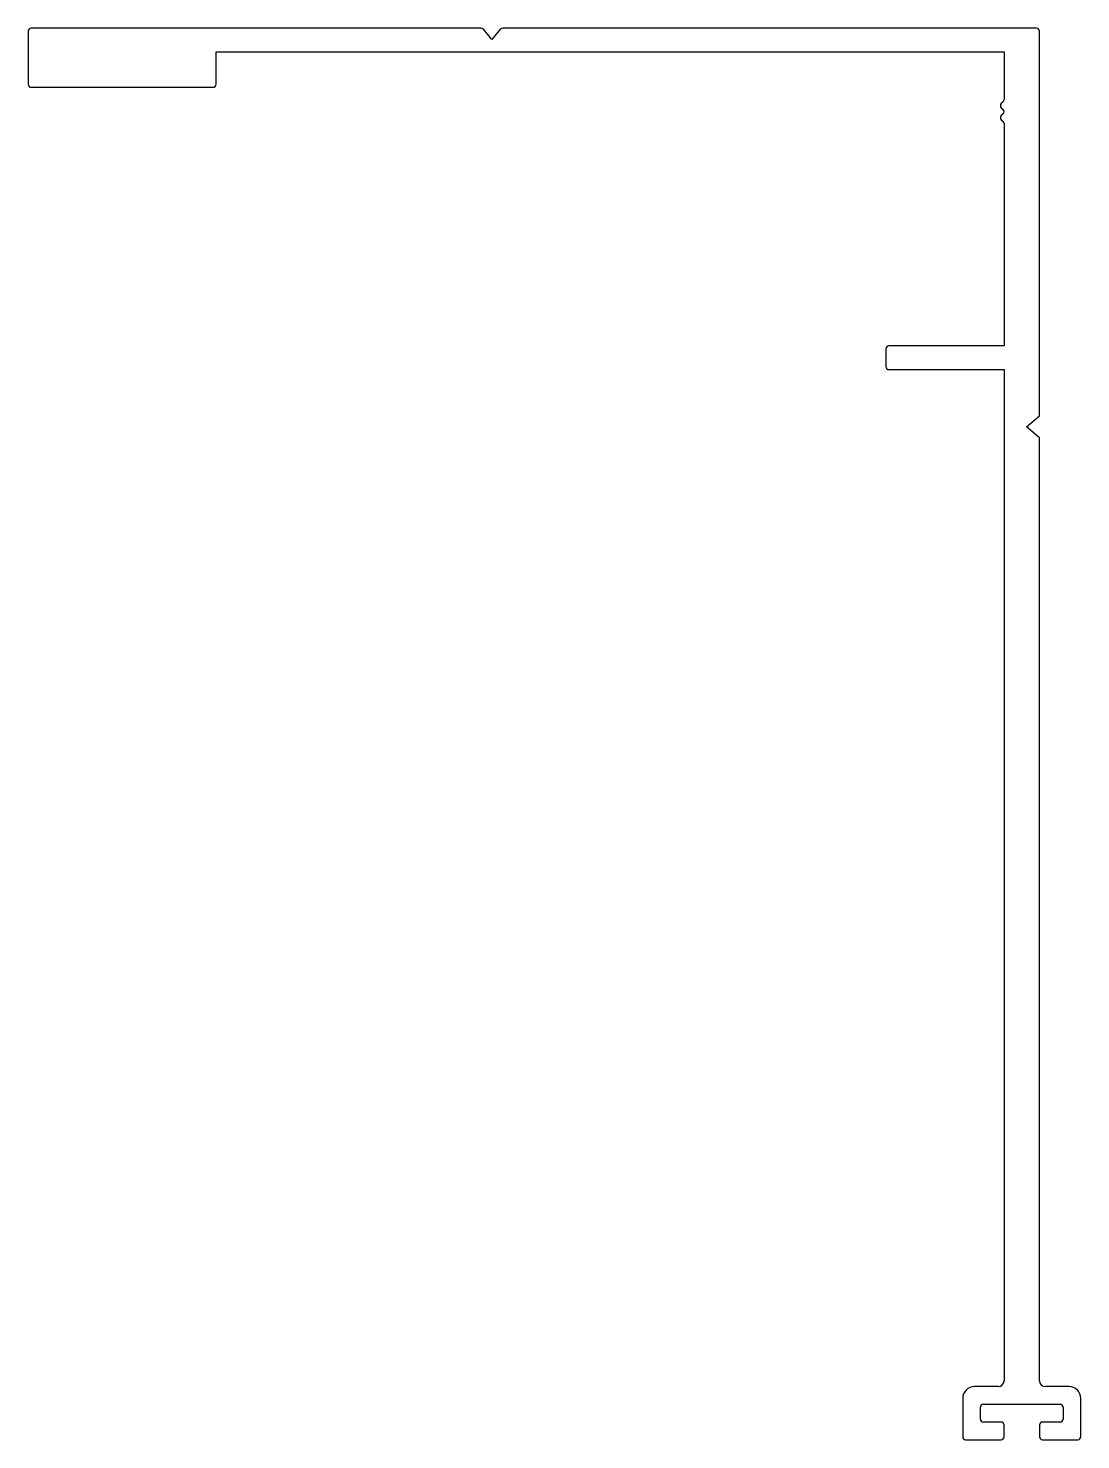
# Model space of a CAD drawing. Extents: x 3 to 92, y 2 to 121.
import ezdxf

# ---------------------------------------------------------------- set-up
doc = ezdxf.new("R2010")
doc.units = 0
doc.layers.get('0').update_dxf_attribs({"linetype": 'CONTINUOUS'})

msp = doc.modelspace()

# ---------------------------------------------------------------- linework, layer by layer
for p, q in [((2.68, 121.21), (2.68, 116.71)), ((41.01, 121.46), (2.93, 121.46)), ((41.93, 120.51), (41.21, 121.37)), ((42.64, 121.37), (41.93, 120.51)), ((88.03, 121.46), (42.84, 121.46)), ((88.28, 88.64), (88.28, 121.21)), ((18.58, 116.71), (18.58, 119.46)), ((18.58, 119.46), (85.28, 119.46)), ((85.28, 119.46), (85.28, 115.42)), ((2.93, 116.46), (18.33, 116.46)), ((85.2, 115.24), (85.05, 115.08)), ((85.05, 114.73), (85.2, 114.57)), ((85.2, 114.22), (85.05, 114.06)), ((85.05, 113.71), (85.2, 113.56)), ((85.28, 113.38), (85.28, 94.56)), ((85.28, 94.56), (75.53, 94.56)), ((75.28, 94.31), (75.28, 92.81)), ((75.53, 92.56), (85.28, 92.56)), ((85.28, 92.56), (85.28, 6.96)), ((87.17, 87.71), (88.28, 88.64)), ((88.28, 86.78), (87.17, 87.71)), ((88.28, 6.96), (88.28, 86.78)), ((84.78, 6.46), (82.78, 6.46)), ((90.78, 6.46), (88.78, 6.46)), ((81.78, 5.46), (81.78, 2.21)), ((83.53, 4.96), (90.03, 4.96)), ((91.78, 2.21), (91.78, 5.46)), ((83.28, 3.71), (83.28, 4.71)), ((90.28, 4.71), (90.28, 3.71)), ((85.03, 3.46), (83.53, 3.46)), ((85.28, 2.21), (85.28, 3.21)), ((88.28, 3.21), (88.28, 2.21)), ((90.03, 3.46), (88.53, 3.46)), ((82.03, 1.96), (85.03, 1.96)), ((88.53, 1.96), (91.53, 1.96))]:
    msp.add_line(p, q)
for centre, radius, start, end in [((2.93, 121.21), 0.25, 90, 180), ((41.01, 121.21), 0.25, 40, 90), ((42.84, 121.21), 0.25, 90, 140), ((88.03, 121.21), 0.25, 0, 90), ((2.93, 116.71), 0.25, 180, 270), ((18.33, 116.71), 0.25, 270, 0), ((85.22, 114.91), 0.25, 135, 225), ((85.03, 115.42), 0.25, 315, 0), ((85.22, 113.89), 0.25, 135, 225), ((85.03, 114.4), 0.25, 315, 45), ((85.03, 113.38), 0.25, 360, 45), ((75.53, 94.31), 0.25, 90, 180), ((75.53, 92.81), 0.25, 180, 270), ((82.78, 5.46), 1, 90, 180), ((84.78, 6.96), 0.5, 270, 0), ((88.78, 6.96), 0.5, 180, 270), ((90.78, 5.46), 1, 0, 90), ((83.53, 4.71), 0.25, 90, 180), ((90.03, 4.71), 0.25, 360, 90), ((83.53, 3.71), 0.25, 180, 270), ((90.03, 3.71), 0.25, 270, 0), ((85.03, 3.21), 0.25, 0, 90), ((88.53, 3.21), 0.25, 90, 180), ((82.03, 2.21), 0.25, 180, 270), ((85.03, 2.21), 0.25, 270, 0), ((88.53, 2.21), 0.25, 180, 270), ((91.53, 2.21), 0.25, 270, 0)]:
    msp.add_arc(centre, radius, start, end)

doc.saveas('drawing.dxf')
